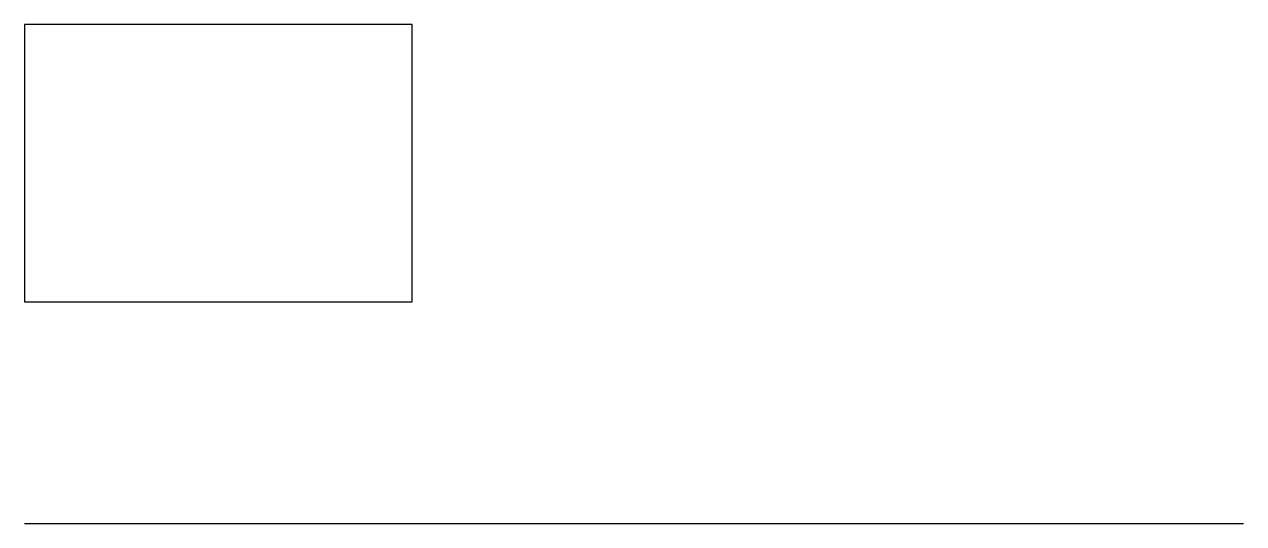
# Model space of a CAD drawing. Header units: millimetres. Extents: x 0 to 110, y 0 to 45.
import ezdxf

# ---------------------------------------------------------------- set-up
doc = ezdxf.new("R2010")
doc.units = ezdxf.units.MM

msp = doc.modelspace()

# ---------------------------------------------------------------- linework, layer by layer
for p, q in [((0, 0), (90, 0)), ((0, 0), (90, 0)), ((30, 0), (110, 0))]:
    msp.add_line(p, q)
for points in [[(0, 20), (35, 20), (35, 45), (0, 45)], [(35, 45), (0, 45), (0, 20), (35, 20)]]:
    msp.add_lwpolyline(points, close=True)
at = {"layer": 'GRAVACAO'}
msp.add_line((0, 0), (90, 0), dxfattribs=at)

doc.saveas('drawing.dxf')
